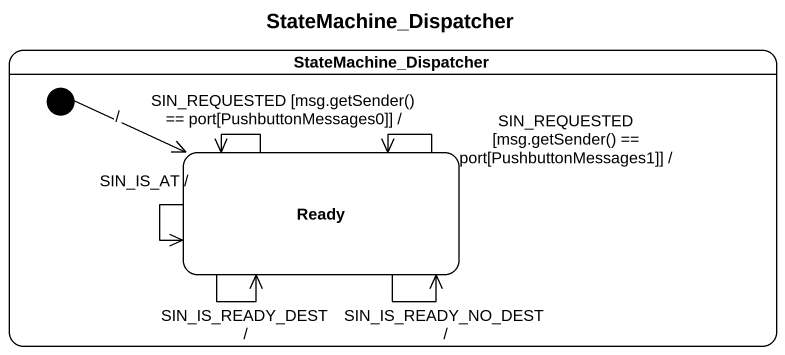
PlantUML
@startuml
title StateMachine_Dispatcher
hide empty description
state StateMachine_Dispatcher {
  state Ready #FFFFFF
  [*] -right-> Ready : /
}
Ready --> Ready : SIN_IS_READY_DEST /
Ready --> Ready : SIN_IS_READY_NO_DEST /
Ready --> Ready : SIN_IS_AT /
Ready --> Ready : SIN_REQUESTED [msg.getSender() == port[PushbuttonMessages0]] /
Ready --> Ready : SIN_REQUESTED [msg.getSender() == port[PushbuttonMessages1]] /
@enduml
